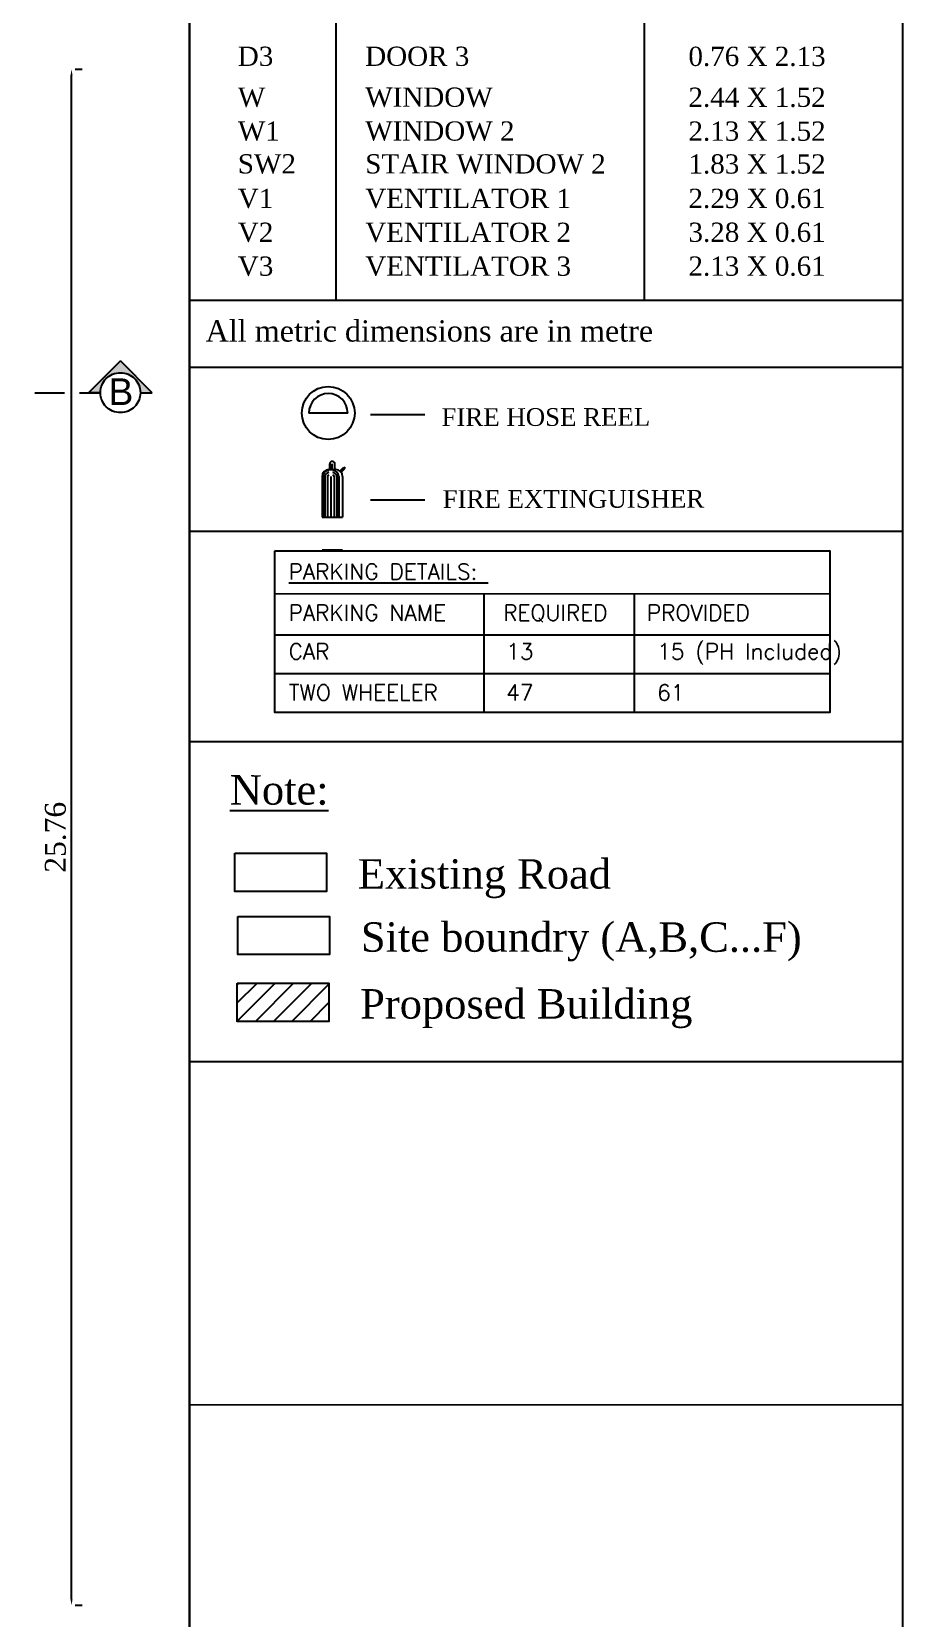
# Model space of a CAD drawing. Header units: metres. Extents: x 3592 to 3825, y 373 to 546.
# Drawn here: x 3749.35 to 3763.97, y 475.79 to 502.4 of the extents above; entities that cross this region are included whole.
import ezdxf

# ---------------------------------------------------------------- set-up
doc = ezdxf.new("R2010")
doc.units = ezdxf.units.M
doc.linetypes.add('DASHDOTX2', pattern=[50.8, 25.4, -12.7, 0, -12.7])
doc.linetypes.add('DASHED', pattern=[0.75, 0.5, -0.25])
doc.layers.get('Defpoints').update_dxf_attribs({"lineweight": 0})
doc.styles.add('ANAND', font='times.ttf')
doc.styles.get("Standard").update_dxf_attribs({"font": 'arial.ttf'})
doc.styles.add('T1', font='ROMANS.shx', dxfattribs={"width": 0.96, "height": 4})
doc.styles.add('X', font='times.ttf')
doc.dimstyles.new('V1', dxfattribs={"dimtxt": 0.23, "dimasz": 0.1, "dimexe": 0.18, "dimexo": 0.0625, "dimgap": 0.09, "dimtad": 1, "dimzin": 0, "dimdsep": 46, "dimtxsty": 'Standard', "dimcen": 0.09, "dimadec": 0, "dimazin": 0, "dimtfac": 1, "dimtix": 1, "dimtofl": 0, "dimtmove": 2, "dimatfit": 0, "dimfxl": 0, "dimtolj": 1, "dimtzin": 0, "dimarcsym": 0})

# ---------------------------------------------------------------- blocks, each defined once
blk = doc.blocks.new('*D132')
at = {"color": 0, "lineweight": -2}
for p, q in [((3750.023, 476.108), (3750.023, 501.666)), ((3750.085, 501.766), (3750.203, 501.766)), ((3750.085, 476.008), (3750.203, 476.008))]:
    blk.add_line(p, q, dxfattribs=at)
at = {"color": 0}
for points in [[(3750.006, 501.666), (3750.039, 501.666), (3750.023, 501.766)], [(3750.006, 476.108), (3750.039, 476.108), (3750.023, 476.008)]]:
    blk.add_solid(points, dxfattribs=at)
at = {"layer": 'Defpoints', "color": 0}
for p in [(3750.023, 501.766), (3750.023, 501.766), (3750.023, 476.008)]:
    blk.add_point(p, dxfattribs=at)
at = {"color": 0, "insert": (3749.754, 488.887), "char_height": 0.35, "attachment_point": 5, "rotation": 90, "style": 'ANAND'}
blk.add_mtext('\\A1;25.76', dxfattribs=at)

msp = doc.modelspace()

# ---------------------------------------------------------------- hatches: boundary and pattern name
at = {"linetype": 'DASHDOTX2', "ltscale": 30}
msp.add_hatch(color=256, dxfattribs=at).paths.add_polyline_path([(3750.84134, 496.67792, 0.41421356), (3750.50674, 496.34331), (3750.30597, 496.34331), (3750.84134, 496.8799), (3751.37671, 496.34331), (3751.17595, 496.34331, 0.41421356)])
at = {"extrusion": (-8.04393e-09, -2.3225e-06, 1)}
h = msp.add_hatch(dxfattribs=at)
h.set_pattern_fill('ANSI31', color=256, scale=1.730631, angle=-0.010147, style=0)
h.set_pattern_definition([(44.989853, (-468.6458, 2166.60147), (-0.152940497, 0.152994677), [])])
h.paths.add_polyline_path([(3754.3388, 486.43936), (3752.80157, 486.43963), (3752.80145, 485.80052), (3754.33869, 485.80025)])

# ---------------------------------------------------------------- linework, layer by layer
at = {"extrusion": (-0.000556193, 4.18672e-08, 1)}
for p, q in [((3754.45172, 506.8856, -0.117), (3754.45276, 497.89534, -0.117)), ((3759.624, 506.88611, -0.11412), (3759.62504, 497.89557, -0.11412))]:
    msp.add_line(p, q, dxfattribs=at)
for p, q in [((3751.99871, 497.89523, 0.00885), (3763.96195, 497.89576, 0.00885)), ((3763.96855, 496.76415, -0.11409), (3751.99881, 496.76362, -0.11409)), ((3754.22255, 494.25528, 0.00654), (3754.56752, 494.25526, 0.00654)), ((3751.99791, 494.02198, 0.00006), (3763.96784, 494.02198, 0.00006))]:
    msp.add_line(p, q)
at = {"linetype": 'DASHED'}
msp.add_line((3726.15674, 496.34331), (3750.50674, 496.34331), dxfattribs=at)
at = {"extrusion": (-1.22336e-09, 3.98027e-05, 1)}
for p, q in [((3754.65281, 496.00235, 0.00646), (3754.00146, 496.0024, 0.00646)), ((3755.03707, 495.97516, 0.00646), (3755.94552, 495.97509, 0.00646)), ((3754.35197, 495.05242, 0.00651), (3754.35198, 495.14784, 0.0065)), ((3754.36643, 495.05242, 0.00651), (3754.36643, 495.14784, 0.0065)), ((3754.39052, 495.05242, 0.00651), (3754.39052, 495.14783, 0.0065)), ((3754.43822, 495.05242, 0.00651), (3754.43822, 495.14783, 0.0065)), ((3754.2226, 494.93744, 0.00651), (3754.22255, 494.25528, 0.00654)), ((3754.23706, 494.93744, 0.00651), (3754.237, 494.25528, 0.00654)), ((3754.27078, 494.93744, 0.00651), (3754.27073, 494.25528, 0.00654)), ((3754.31173, 494.93744, 0.00651), (3754.31168, 494.25527, 0.00654)), ((3754.3376, 495.05242, 0.00651), (3754.45259, 495.05241, 0.00651)), ((3754.36953, 494.93743, 0.00651), (3754.36948, 494.25527, 0.00654)), ((3754.36953, 494.93743, 0.00651), (3754.36948, 494.25527, 0.00654)), ((3754.42734, 494.93743, 0.00651), (3754.42729, 494.25527, 0.00654)), ((3754.46829, 494.93742, 0.00651), (3754.46824, 494.25526, 0.00654)), ((3754.50201, 494.93742, 0.00651), (3754.50196, 494.25526, 0.00654)), ((3754.5231, 495.02826, 0.00651), (3754.59016, 495.09531, 0.00651)), ((3754.5339, 495.01873, 0.00651), (3754.6005, 495.08532, 0.00651)), ((3754.54342, 495.00793, 0.00651), (3754.61083, 495.07533, 0.00651)), ((3754.56757, 494.93742, 0.00651), (3754.56752, 494.25526, 0.00654)), ((3754.59016, 495.09531, 0.00651), (3754.61083, 495.07533, 0.00651)), ((3755.03698, 494.54702, 0.00653), (3755.94542, 494.54695, 0.00653)), ((3754.22255, 493.70993, 0.00654), (3754.56752, 493.70991, 0.00654))]:
    msp.add_line(p, q, dxfattribs=at)
at = {"extrusion": (-5.38912e-08, -0.00033163, 1)}
for p, q in [((3753.4298, 493.69444, -0.02408), (3762.73949, 493.69315, -0.02408)), ((3753.4298, 493.6933, -0.02408), (3762.73949, 493.69437, -0.02408)), ((3751.99574, 490.49501, -0.00843), (3763.96537, 490.49336, -0.00843))]:
    msp.add_line(p, q, dxfattribs=at)
at = {"extrusion": (-4.79928e-08, -7.73647e-06, 1)}
for p, q in [((3753.43069, 490.97822, -0.02329), (3753.4298, 493.6933, -0.02408)), ((3762.73959, 492.96761, -0.02408), (3753.4299, 492.96654, -0.02408)), ((3756.94362, 490.9782, -0.02329), (3756.94282, 492.96703, -0.02408)), ((3759.46192, 490.97819, -0.02329), (3759.46112, 492.96738, -0.02408)), ((3762.73969, 492.27925, -0.02344), (3753.43, 492.27818, -0.02344)), ((3762.73969, 492.27925, -0.02344), (3753.43, 492.27818, -0.02344)), ((3762.73978, 491.62927, -0.02345), (3753.43009, 491.6282, -0.02345)), ((3762.73978, 491.62927, -0.02345), (3753.43009, 491.6282, -0.02345)), ((3762.73987, 490.97929, -0.02345), (3753.43018, 490.97822, -0.02345)), ((3762.73991, 490.97868, -0.02372), (3753.43022, 490.97761, -0.02372))]:
    msp.add_line(p, q, dxfattribs=at)
at = {"extrusion": (-7.6755e-09, -2.3225e-06, 1)}
for p, q in [((3751.99523, 485.12667, -0.00644), (3763.96534, 485.125, -0.00644)), ((3751.99489, 479.37353, -0.00157), (3763.96499, 479.37155, -0.00157))]:
    msp.add_line(p, q, dxfattribs=at)
for points in [[(3751.99791, 525.94549), (3627.83337, 525.94549), (3627.83337, 457.62569), (3751.99791, 457.62569)], [(3751.99791, 525.94549), (3751.99791, 457.62569), (3763.962, 457.62569), (3763.962, 525.94549)]]:
    msp.add_lwpolyline(points, close=True)
at = {"linetype": 'DASHDOTX2', "ltscale": 30}
for points in [[(3750.50674, 496.34331), (3750.30597, 496.34331), (3750.84134, 496.8799)], [(3751.17595, 496.34331), (3751.37671, 496.34331), (3750.84134, 496.8799)]]:
    msp.add_lwpolyline(points, dxfattribs=at)
at = {"extrusion": (-5.38912e-08, -0.00033163, 1), "elevation": -0.19098}
msp.add_lwpolyline([(3753.4298, 493.69326), (3762.73958, 493.69312), (3762.73996, 490.97804), (3753.43018, 490.97818)], close=True, dxfattribs=at)
at = {"extrusion": (-8.04393e-09, -2.3225e-06, 1), "elevation": -0.00049}
for points in [[(3752.76228, 488.61874), (3754.29952, 488.61847), (3754.29941, 487.97936), (3752.76217, 487.97963)], [(3752.81265, 487.56003), (3754.34989, 487.55976), (3754.34978, 486.92064), (3752.81254, 486.92092)], [(3752.80157, 486.43963), (3754.3388, 486.43936), (3754.33869, 485.80025), (3752.80145, 485.80052)]]:
    msp.add_lwpolyline(points, close=True, dxfattribs=at)
at = {"linetype": 'DASHDOTX2', "ltscale": 30}
msp.add_circle((3750.84134, 496.34331), 0.33461, dxfattribs=at)
at = {"extrusion": (-1.22336e-09, 3.98027e-05, 1)}
msp.add_circle((3754.32713, 496.00237, 0.0262), 0.44341, dxfattribs=at)
for centre, radius, start, end in [((3754.32713, 496.00237, 0.0262), 0.32568, 359.995782, 179.995782), ((3754.3951, 495.14783, 0.02621), 0.04312, 359.995782, 179.995782), ((3754.33759, 494.93743, 0.02621), 0.11499, 89.995782, 179.995782), ((3754.33759, 494.93743, 0.02621), 0.10054, 89.995782, 179.995782), ((3754.33759, 494.93743, 0.02621), 0.06681, 89.995782, 179.995782), ((3754.33759, 494.93743, 0.02621), 0.02587, 89.995782, 179.995782), ((3754.40147, 494.93743, 0.02621), 0.02587, 359.995782, 89.995782), ((3754.40147, 494.93743, 0.02621), 0.10054, 359.995782, 89.995782), ((3754.40147, 494.93743, 0.02621), 0.06681, 359.995782, 89.995782), ((3754.45258, 494.93742, 0.02621), 0.11499, 359.995782, 89.995782)]:
    msp.add_arc(centre, radius, start, end, dxfattribs=at)

# ---------------------------------------------------------------- texts
at = {"extrusion": (-0.000556193, 4.18672e-08, 1), "style": 'X'}
for s, height, p in [('D3', 0.322609, (3752.80936, 501.82387, -2.1344)), ('DOOR 3', 0.322609, (3754.94565, 501.82418, -2.1344)), ('0.76 X 2.13', 0.3226088, (3760.36555, 501.82219, -2.13461)), ('W', 0.32261, (3752.80957, 501.13832, -2.1344)), ('WINDOW', 0.322609, (3754.94586, 501.13864, -2.1344)), ('2.44 X 1.52', 0.3226088, (3760.36576, 501.13665, -2.13461)), ('W1', 0.322609, (3752.80965, 500.57053, -2.1344)), ('WINDOW 2', 0.322609, (3754.94595, 500.57084, -2.1344)), ('2.13 X 1.52', 0.3226088, (3760.36584, 500.56886, -2.13461)), ('SW2', 0.322609, (3752.80962, 500.01968, -2.1344)), ('STAIR WINDOW 2', 0.3226088, (3754.94591, 500.01999, -2.1344)), ('1.83 X 1.52', 0.3226088, (3760.36581, 500.01801, -2.13461)), ('V1', 0.322609, (3752.80981, 499.44015, -2.1344)), ('VENTILATOR 1', 0.3226088, (3754.9461, 499.44046, -2.1344)), ('2.29 X 0.61', 0.3226088, (3760.366, 499.44047, -2.13861)), ('V2', 0.322609, (3752.80989, 498.87236, -2.1344)), ('VENTILATOR 2', 0.3226088, (3754.94619, 498.87267, -2.1344)), ('3.28 X 0.61', 0.3226088, (3760.36608, 498.87268, -2.13861)), ('V3', 0.322609, (3752.80998, 498.30456, -2.1344)), ('VENTILATOR 3', 0.3226088, (3754.94627, 498.30488, -2.1344)), ('2.13 X 0.61', 0.3226088, (3760.36616, 498.30489, -2.13861))]:
    msp.add_text(s, height=height, rotation=359.978421, dxfattribs=at).set_placement(p)
at = {"style": 'X'}
msp.add_text('All metric dimensions are in metre', height=0.3571919, rotation=0.001454, dxfattribs=at).set_placement((3752.26912, 497.19944, -0.07879))
at = {"linetype": 'DASHDOTX2', "ltscale": 30}
msp.add_text('B', height=0.44614, dxfattribs=at).set_placement((3750.64198, 496.13654))
at = {"extrusion": (-1.22336e-09, 3.98027e-05, 1), "style": 'X'}
for s, p in [('FIRE HOSE REEL', (3756.22646, 495.78395, 0.02621)), ('FIRE EXTINGUISHER', (3756.24564, 494.40953, 0.0262))]:
    msp.add_text(s, height=0.2978613, rotation=0.068424, dxfattribs=at).set_placement(p)
at = {"extrusion": (-4.79928e-08, -7.73647e-06, 1), "style": 'T1'}
for s, height, p in [('%%UPARKING DETAILS: ', 0.2665763, (3753.66317, 493.20821, -0.02808)), ('PARKING NAME', 0.2665763, (3753.66326, 492.5187, -0.02808)), ('REQUIRED', 0.266576, (3757.26194, 492.5192, -0.02808)), ('PROVIDED', 0.266576, (3759.66969, 492.51953, -0.02808)), ('CAR', 0.266576, (3753.66307, 491.86993, -0.02808)), ('13', 0.266576, (3757.31019, 491.87047, -0.02808)), ('15 (PH Included)', 0.2665763, (3759.84212, 491.87081, -0.02808)), ('TWO WHEELER', 0.2665763, (3753.66345, 491.18035, -0.02743)), ('47', 0.266576, (3757.31057, 491.18089, -0.02743)), ('61', 0.266576, (3759.84249, 491.18123, -0.02743))]:
    msp.add_text(s, height=height, rotation=0.007907, dxfattribs=at).set_placement(p)
at = {"extrusion": (-7.6755e-09, -2.3225e-06, 1), "style": 'X'}
for s, height, p in [('%%UNote:', 0.493505, (3752.67634, 489.43539, -0.00024)), ('Existing Road', 0.4935046, (3754.82335, 488.02653, -0.00024)), ('Site boundry (A,B,C...F)', 0.4935046, (3754.87372, 486.96782, -0.00024)), ('Proposed Building', 0.4935046, (3754.86263, 485.84742, -0.00024))]:
    msp.add_text(s, height=height, rotation=359.992004, dxfattribs=at).set_placement(p)

# ---------------------------------------------------------------- dimensions: what is measured, and where the dimension line sits
dim = msp.add_linear_dim(base=(3750.0225, 501.76617), p1=(3750.0225, 476.00788), p2=(3750.0225, 501.76617), angle=90, dimstyle='V1', override={"dimtxt": 0.35, "dimtxsty": 'ANAND', "dimfxl": 75, "dimarcsym": 2})
dim.commit()
dim.dimension.update_dxf_attribs({"geometry": '*D132', "text_midpoint": (3749.75397, 488.88702)})

doc.saveas('drawing.dxf')
